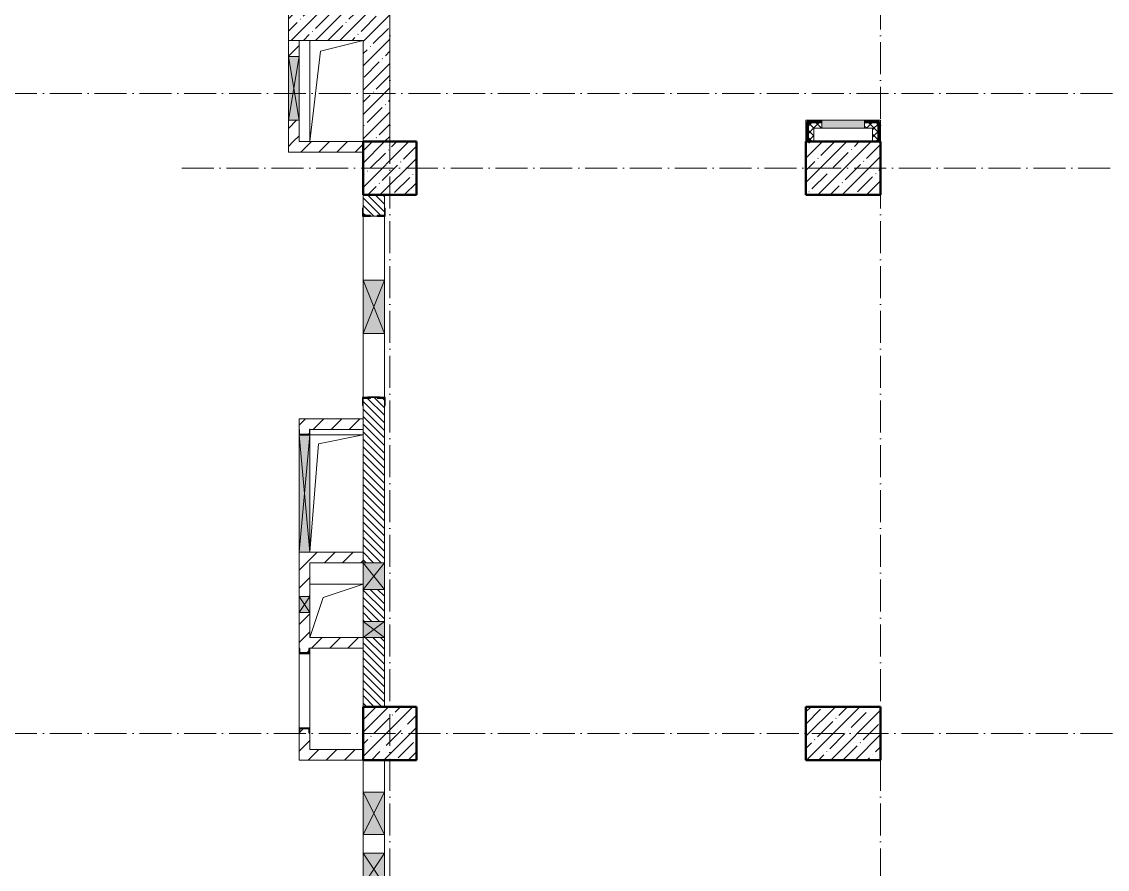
# Model space of a CAD drawing. Header units: millimetres. Extents: x -213536 to 1564669, y -45299 to 942238.
# Drawn here: x 148829 to 159004, y 475222 to 483172 of the extents above; entities that cross this region are included whole.
import ezdxf

# ---------------------------------------------------------------- set-up
doc = ezdxf.new("R2010")
doc.units = ezdxf.units.MM
doc.linetypes.add('50_200_ШТРИХ_1Т_ш5_п1_п1_', pattern=[700, 500, -100, 0, -100])
for name, color, linetype, lineweight in [('A-DETL-GENF-OTLN', 7, 'Continuous', 9), ('A-FLOR-____-OTLN', 7, 'Continuous', 9), ('A-GENM-____-MCUT', 7, 'Continuous', 25), ('A-GENM-____-OTLN', 7, 'Continuous', 9), ('A-GENM-____-OTLN-1', 7, 'Continuous', 25), ('A-GLAZ-____-OTLN', 7, 'Continuous', 9), ('A-WALL-____-MCUT-1', 7, 'Continuous', 9), ('A-WALL-____-MCUT-2', 7, 'Continuous', 50), ('A-WALL-____-MCUT-3', 7, 'Continuous', 9), ('A-WALL-____-PATT-1', 7, 'Continuous', 9), ('A-WALL-FNSH-MCUT-1', 7, 'Continuous', 9), ('I-WALL-____-OTLN', 7, 'Continuous', 9), ('S-COLS-____-MCUT', 7, 'Continuous', 50), ('S-COLS-____-OTLN', 7, 'Continuous', 9), ('S-GRID-____-OTLN-1', 7, '50_200_ШТРИХ_1Т_ш5_п1_п1_', 9)]:
    doc.layers.add(name, color=color, linetype=linetype, lineweight=lineweight)
doc.layers.add('A-WALL-____-PATT-3', color=9, linetype='Continuous', lineweight=9, true_color=0x808080)
pattern_1 = [(45, (142429.06, 459015.94), (-114.04925, 114.04925), []), (45, (142543.1, 459015.94), (-114.04925, 114.04925), [201.612, -40.322, 3.353, -36.97])]
pattern_2 = [(45, (142429.06, 459015.94), (-84.8528, 84.8528), [])]
pattern_3 = [(45, (142429.057, 459015.94), (-35.35534, 35.35534), []), (135, (142429.057, 459015.94), (-35.35534, -35.35534), [])]

# ---------------------------------------------------------------- blocks, each defined once
blk = doc.blocks.new('BSC_Колонна _Прямоугольная - 500х700-V10-АР1_План отверстий 3 этажа в осях 1-64_А-ГГ')
at = {"layer": 'S-COLS-____-OTLN'}
h = blk.add_hatch(dxfattribs=at)
h.set_pattern_fill('FP_44', color=256, style=0, pattern_type=2)
h.set_pattern_definition([(315, (-22781.04, 14100), (114.0493, 114.0493), []), (315, (-22781.04, 13985.95), (114.0493, 114.0493), [201.613, -40.323, 3.353, -36.97])])
h.paths.add_polyline_path([(-250, 350), (-250, -350), (250, -350), (250, 350)], flags=0)
at = {"layer": 'S-COLS-____-MCUT'}
for p, q in [((250, 350), (-250, 350)), ((-250, 350), (-250, -350)), ((250, -350), (250, 350)), ((-250, -350), (250, -350))]:
    blk.add_line(p, q, dxfattribs=at)
blk = doc.blocks.new('BSC_Колонна _Прямоугольная - 500х500-V124-АР1_План отверстий 3 этажа в осях 1-64_А-ГГ')
at = {"layer": 'S-COLS-____-OTLN'}
h = blk.add_hatch(dxfattribs=at)
h.set_pattern_fill('FP_147', color=256, style=0, pattern_type=2)
h.set_pattern_definition([(45, (-9850, -17481.04), (-114.0493, 114.0493), []), (45, (-9735.95, -17481.04), (-114.0493, 114.0493), [201.613, -40.323, 3.353, -36.97])])
h.paths.add_polyline_path([(-250, -250), (250, -250), (250, 250), (-250, 250)], flags=0)
at = {"layer": 'S-COLS-____-MCUT'}
for p, q in [((250, 250), (-250, 250)), ((-250, 250), (-250, -250)), ((250, -250), (250, 250)), ((-250, -250), (250, -250))]:
    blk.add_line(p, q, dxfattribs=at)
blk = doc.blocks.new('BSC_Колонна _Прямоугольная - 500х700-V129-АР1_План отверстий 3 этажа в осях 1-64_А-ГГ')
at = {"layer": 'S-COLS-____-OTLN'}
h = blk.add_hatch(dxfattribs=at)
h.set_pattern_fill('FP_152', color=256, style=0, pattern_type=2)
h.set_pattern_definition([(315, (-17481.04, 14100), (114.0493, 114.0493), []), (315, (-17481.04, 13985.95), (114.0493, 114.0493), [201.612, -40.322, 3.353, -36.97])])
h.paths.add_polyline_path([(-250, 350), (-250, -350), (250, -350), (250, 350)], flags=0)
at = {"layer": 'S-COLS-____-MCUT'}
for p, q in [((250, 350), (-250, 350)), ((-250, 350), (-250, -350)), ((250, -350), (250, 350)), ((-250, -350), (250, -350))]:
    blk.add_line(p, q, dxfattribs=at)
blk = doc.blocks.new('АР_Перемычка - АР_Перемычка-28704962-АР1_План отверстий 3 этажа в осях 1-64_А-ГГ')
at = {"layer": 'A-GENM-____-OTLN'}
blk.add_line((-350, -100), (-342, -100), dxfattribs=at)
blk = doc.blocks.new('154_Стойка_СКБ_Уголок - СМ-2480_200-28346303-АР1_План отверстий 3 этажа в осях 1-64_А-ГГ')
at = {"layer": 'A-GENM-____-MCUT'}
for p, q in [((125, 156), (125, 81)), ((200, 156), (125, 156)), ((131, 81), (131, 150)), ((131, 150), (200, 150)), ((200, 150), (200, 156)), ((125, 81), (131, 81)), ((131, 19), (125, 19)), ((125, 19), (125, -56)), ((131, -50), (131, 19)), ((125, -56), (200, -56)), ((200, -50), (131, -50)), ((200, -56), (200, -50))]:
    blk.add_line(p, q, dxfattribs=at)
blk = doc.blocks.new('Стойка_Влож_Полоса боковая - Полоса-28213942-АР1_План отверстий 3 этажа в осях 1-64_А-ГГ')
at = {"layer": 'A-GENM-____-OTLN'}
for p, q in [((-5, 60), (0, 60)), ((-5, -60), (-5, 60)), ((0, 31), (0, -31)), ((0, -60), (-5, -60))]:
    blk.add_line(p, q, dxfattribs=at)
blk = doc.blocks.new('Фахверк_СКБ_Уголок - 200_3960-28268576-АР1_План отверстий 3 этажа в осях 1-64_А-ГГ')
at = {"layer": 'A-GENM-____-MCUT'}
for p, q in [((200, 156), (125, 156)), ((125, 156), (125, 81)), ((131, 81), (131, 150)), ((131, 150), (200, 150)), ((200, 150), (200, 156)), ((125, 81), (131, 81)), ((131, 19), (125, 19)), ((125, 19), (125, -56)), ((131, -50), (131, 19)), ((125, -56), (200, -56)), ((200, -50), (131, -50)), ((200, -56), (200, -50))]:
    blk.add_line(p, q, dxfattribs=at)
blk = doc.blocks.new('AR_Отверстие прямоугольное _в плите_ - AR_Отверстие прямоугольное _в плите_-30552826-АР1_План отверстий 3 этажа в осях 1-64_А-ГГ')
at = {"layer": 'A-GENM-____-OTLN'}
for p, q in [((-250, 475), (-250, -475)), ((-150, 375), (250, 475)), ((-250, -475), (-150, 375))]:
    blk.add_line(p, q, dxfattribs=at)
blk = doc.blocks.new('AR_Отверстие прямоугольное _в плите_ - AR_Отверстие прямоугольное _в плите_-V199-АР1_План отверстий 3 этажа в осях 1-64_А-ГГ')
at = {"layer": 'A-GENM-____-OTLN'}
for p, q in [((250, 250), (-250, 250)), ((-125, 125), (250, 250)), ((-250, -250), (-125, 125))]:
    blk.add_line(p, q, dxfattribs=at)
blk = doc.blocks.new('AR_Отверстие прямоугольное _в плите_ - AR_Отверстие прямоугольное _в плите_-30552711-АР1_План отверстий 3 этажа в осях 1-64_А-ГГ')
at = {"layer": 'A-GENM-____-OTLN'}
for p, q in [((250, 550), (-250, 550)), ((-167, 467), (250, 550)), ((-250, -550), (-167, 467))]:
    blk.add_line(p, q, dxfattribs=at)
blk = doc.blocks.new('AR_Отверстие Ниша - Лючок-32406239-АР1_План отверстий 3 этажа в осях 1-64_А-ГГ')
at = {"layer": 'A-GLAZ-____-OTLN'}
blk.add_hatch(color=256, dxfattribs=at).paths.add_polyline_path([(200, 37), (-200, 37), (-200, -38), (200, -38)], flags=0)
for p, q in [((200, 37), (-200, 37)), ((-200, 37), (-200, -38)), ((200, -38), (200, 37)), ((-200, -38), (200, -38))]:
    blk.add_line(p, q, dxfattribs=at)
blk = doc.blocks.new('154_Стойка_СКБ_Швеллер - СМ-2180_100-28318692-АР1_План отверстий 3 этажа в осях 1-64_А-ГГ')
at = {"layer": 'A-GENM-____-MCUT'}
for p, q in [((171, 50), (125, 50)), ((125, 50), (125, -50)), ((129.5, 42.4), (171, 42.4)), ((129.5, -42.4), (129.5, 42.4)), ((171, 42.4), (171, 50)), ((125, -50), (171, -50)), ((171, -42.4), (129.5, -42.4)), ((171, -50), (171, -42.4))]:
    blk.add_line(p, q, dxfattribs=at)
blk = doc.blocks.new('AR_Отверстие прямоугольное _в стене__БезПР - AR_Отверстие прямоугольное _в стене__БезПР-36427964-АР1_План отверстий 3 этажа в осях 1-64_А-ГГ')
at = {"layer": 'A-GLAZ-____-OTLN'}
blk.add_hatch(color=256, dxfattribs=at).paths.add_polyline_path([(-150, -100), (150, -100), (150, 100), (-150, 100)], flags=0)
at = {"layer": 'A-DETL-GENF-OTLN'}
for p, q in [((-150, -100), (-150, 100)), ((-150, 100), (150, 100)), ((150, 100), (-150, -100)), ((-150, 100), (150, -100)), ((150, 100), (-150, 100)), ((-150, 100), (-150, -100)), ((150, 100), (150, -100)), ((150, -100), (150, 100)), ((150, -100), (-150, -100)), ((-150, -100), (150, -100))]:
    blk.add_line(p, q, dxfattribs=at)
at = {"layer": 'A-GLAZ-____-OTLN'}
blk.add_line((150, 100), (-150, 100), dxfattribs=at)
blk = doc.blocks.new('AR_Отверстие прямоугольное _в стене_ - AR_Отверстие прямоугольное _в стене__ОВ-36943067-АР1_План отверстий 3 этажа в осях 1-64_А-ГГ')
at = {"layer": 'A-GLAZ-____-OTLN'}
blk.add_hatch(color=256, dxfattribs=at).paths.add_polyline_path([(-550, -50), (550, -50), (550, 50), (-550, 50), (-550, -47)], flags=0)
at = {"layer": 'A-DETL-GENF-OTLN'}
for p, q in [((-550, 50), (550, 50)), ((550, 50), (-550, -50)), ((-550, 50), (550, -50)), ((550, 50), (-550, 50)), ((550, 50), (550, -50)), ((550, -50), (550, 50)), ((550, -50), (-550, -50)), ((-550, -50), (550, -50))]:
    blk.add_line(p, q, dxfattribs=at)
blk = doc.blocks.new('AR_Отверстие прямоугольное _в стене__БезПР - AR_Отверстие прямоугольное _в стене__БезПР-36992797-АР1_План отверстий 3 этажа в осях 1-64_А-ГГ')
at = {"layer": 'A-GLAZ-____-OTLN'}
blk.add_hatch(color=256, dxfattribs=at).paths.add_polyline_path([(-200, -100), (200, -100), (200, 100), (-200, 100)], flags=0)
at = {"layer": 'A-DETL-GENF-OTLN'}
for p, q in [((-200, -100), (-200, 100)), ((-200, 100), (200, 100)), ((200, 100), (-200, -100)), ((-200, 100), (200, -100)), ((200, 100), (-200, 100)), ((-200, 100), (-200, -100)), ((200, 100), (200, -100)), ((200, -100), (200, 100)), ((200, -100), (-200, -100)), ((-200, -100), (200, -100))]:
    blk.add_line(p, q, dxfattribs=at)
at = {"layer": 'A-GLAZ-____-OTLN'}
blk.add_line((200, 100), (-200, 100), dxfattribs=at)
blk = doc.blocks.new('AR_Отверстие прямоугольное _в стене__БезПР - AR_Отверстие прямоугольное _в стене__БезПР-36427847-АР1_План отверстий 3 этажа в осях 1-64_А-ГГ')
at = {"layer": 'A-GLAZ-____-OTLN'}
blk.add_hatch(color=256, dxfattribs=at).paths.add_polyline_path([(250, 100), (-250, 100), (-250, -100), (250, -100)], flags=0)
at = {"layer": 'A-DETL-GENF-OTLN'}
for p, q in [((-250, -100), (-250, 100)), ((-250, 100), (250, 100)), ((250, 100), (-250, -100)), ((-250, 100), (250, -100)), ((250, 100), (-250, 100)), ((-250, 100), (-250, -100)), ((250, 100), (250, -100)), ((250, -100), (250, 100)), ((250, -100), (-250, -100)), ((-250, -100), (250, -100))]:
    blk.add_line(p, q, dxfattribs=at)
at = {"layer": 'A-GLAZ-____-OTLN'}
blk.add_line((250, 100), (-250, 100), dxfattribs=at)
blk = doc.blocks.new('AR_Отверстие прямоугольное _в стене__БезПР - AR_Отверстие прямоугольное _в стене__БезПР-36427593-АР1_План отверстий 3 этажа в осях 1-64_А-ГГ')
at = {"layer": 'A-GLAZ-____-OTLN'}
blk.add_hatch(color=256, dxfattribs=at).paths.add_polyline_path([(75, 100), (-75, 100), (-75, -100), (75, -100)], flags=0)
at = {"layer": 'A-DETL-GENF-OTLN'}
for p, q in [((-75, -100), (-75, 100)), ((-75, 100), (75, 100)), ((75, 100), (-75, -100)), ((-75, 100), (75, -100)), ((75, 100), (-75, 100)), ((-75, 100), (-75, -100)), ((75, 100), (75, -100)), ((75, -100), (75, 100)), ((75, -100), (-75, -100)), ((-75, -100), (75, -100))]:
    blk.add_line(p, q, dxfattribs=at)
blk = doc.blocks.new('AR_Отверстие прямоугольное _в стене__БезПР - AR_Отверстие прямоугольное _в стене__БезПР-36428168-АР1_План отверстий 3 этажа в осях 1-64_А-ГГ')
at = {"layer": 'A-GLAZ-____-OTLN'}
blk.add_hatch(color=256, dxfattribs=at).paths.add_polyline_path([(75, -50), (75, 50), (-75, 50), (-75, -50)], flags=0)
at = {"layer": 'A-DETL-GENF-OTLN'}
for p, q in [((-75, -50), (-75, 50)), ((-75, 50), (75, 50)), ((75, 50), (-75, -50)), ((-75, 50), (75, -50)), ((75, 50), (-75, 50)), ((-75, 50), (-75, -50)), ((75, 50), (75, -50)), ((75, -50), (75, 50)), ((75, -50), (-75, -50)), ((-75, -50), (75, -50))]:
    blk.add_line(p, q, dxfattribs=at)
blk = doc.blocks.new('AR_Отверстие прямоугольное _в стене__БезПР - AR_Отверстие прямоугольное _в стене__БезПР-36899716-АР1_План отверстий 3 этажа в осях 1-64_А-ГГ')
at = {"layer": 'A-GLAZ-____-OTLN'}
blk.add_hatch(color=256, dxfattribs=at).paths.add_polyline_path([(125, 100), (-125, 100), (-125, -100), (125, -100)], flags=0)
at = {"layer": 'A-DETL-GENF-OTLN'}
for p, q in [((-125, -100), (-125, 100)), ((-125, 100), (125, 100)), ((125, 100), (-125, -100)), ((-125, 100), (125, -100)), ((125, 100), (-125, 100)), ((-125, 100), (-125, -100)), ((125, 100), (125, -100)), ((125, -100), (125, 100)), ((125, -100), (-125, -100)), ((-125, -100), (125, -100))]:
    blk.add_line(p, q, dxfattribs=at)
blk = doc.blocks.new('AR_Отверстие прямоугольное _в стене_ - AR_Отверстие прямоугольное _в стене__ОВ-36996514-АР1_План отверстий 3 этажа в осях 1-64_А-ГГ')
at = {"layer": 'A-GLAZ-____-OTLN'}
blk.add_hatch(color=256, dxfattribs=at).paths.add_polyline_path([(300, -50), (300, 50), (-300, 50), (-300, -50)], flags=0)
at = {"layer": 'A-DETL-GENF-OTLN'}
for p, q in [((-300, -50), (-300, 50)), ((-300, 50), (300, 50)), ((300, 50), (-300, -50)), ((-300, 50), (300, -50)), ((300, 50), (-300, 50)), ((-300, 50), (-300, -50)), ((300, 50), (300, -50)), ((300, -50), (300, 50)), ((300, -50), (-300, -50)), ((-300, -50), (300, -50))]:
    blk.add_line(p, q, dxfattribs=at)
blk = doc.blocks.new('154_Фахверк_СКБ_Швеллер - Тип_100_3960_зеркало-36793856-АР1_План отверстий 3 этажа в осях 1-64_А-ГГ')
at = {"layer": 'A-GENM-____-MCUT'}
for p, q in [((175, 50), (125, 50)), ((125, 50), (125, -50)), ((128, 47), (175, 47)), ((128, -47), (128, 47)), ((175, 47), (175, 50)), ((125, -50), (175, -50)), ((175, -47), (128, -47)), ((175, -50), (175, -47))]:
    blk.add_line(p, q, dxfattribs=at)

msp = doc.modelspace()

# ---------------------------------------------------------------- hatches: boundary and pattern name
at = {"layer": 'A-WALL-____-PATT-1'}
h = msp.add_hatch(dxfattribs=at)
h.set_pattern_fill('FP_38', color=256, style=0, pattern_type=2)
h.set_pattern_definition(pattern_1)
h.paths.add_polyline_path([(152029.1, 482047), (152279.1, 482047), (152279.1, 485247), (152029.1, 485247), (152029.1, 482997)], flags=0)
h = msp.add_hatch(dxfattribs=at)
h.set_pattern_fill('FP_38', color=256, style=0, pattern_type=2)
h.set_pattern_definition(pattern_1)
h.paths.add_polyline_path([(152029.1, 482997), (152029.1, 483247), (151329.1, 483247), (151329.1, 482997)], flags=0)
h = msp.add_hatch(dxfattribs=at)
h.set_pattern_fill('FP_4', color=256, style=0, pattern_type=2)
h.set_pattern_definition(pattern_2)
h.paths.add_polyline_path([(151329.1, 482047), (151429.1, 482047), (151429.1, 482247), (151329.1, 482247)], flags=0)
h.paths.add_polyline_path([(151329.1, 482847), (151429.1, 482847), (151429.1, 482997), (151329.1, 482997)], flags=0)
h = msp.add_hatch(dxfattribs=at)
h.set_pattern_fill('FP_4', color=256, style=0, pattern_type=2)
h.set_pattern_definition(pattern_2)
h.paths.add_polyline_path([(152029.1, 481947), (152029.1, 482047), (151329.1, 482047), (151329.1, 481947)], flags=0)
h = msp.add_hatch(dxfattribs=at)
h.set_pattern_fill('FP_6', color=256, style=0, pattern_type=2)
h.set_pattern_definition([(135, (142429.057, 459015.94), (-35.35534, -35.35534), [])])
h.paths.add_polyline_path([(152229.1, 476747), (152229.1, 477397), (152029.1, 477397), (152029.1, 476747)], flags=0)
h.paths.add_polyline_path([(152173.9, 477547), (152229.1, 477547), (152229.1, 477847), (152029.1, 477847), (152029.1, 477547)], flags=0)
h.paths.add_polyline_path([(152229.1, 478097), (152229.1, 479641), (152160.1, 479641), (152160.1, 479647), (152098.1, 479647), (152098.1, 479641), (152029.1, 479641), (152029.1, 478097), (152136, 478097)], flags=0)
h.paths.add_polyline_path([(152098.1, 481347), (152160.1, 481347), (152160.1, 481353), (152229.1, 481353), (152229.1, 481547), (152029.1, 481547), (152029.1, 481353), (152098.1, 481353)], flags=0)
h = msp.add_hatch(dxfattribs=at)
h.set_pattern_fill('FP_4', color=256, style=0, pattern_type=2)
h.set_pattern_definition(pattern_2)
h.paths.add_polyline_path([(151529.1, 476347), (151529.1, 476501), (151521.5, 476501), (151521.5, 476542.5), (151436.7, 476542.5), (151436.7, 476501), (151429.1, 476501), (151429.1, 476347), (151521.5, 476347)], flags=0)
h.paths.add_polyline_path([(151436.7, 477251.5), (151521.5, 477251.5), (151521.5, 477293), (151529.1, 477293), (151529.1, 477632), (151429.1, 477632), (151429.1, 477293), (151436.7, 477293), (151436.7, 477258.4)], flags=0)
h.paths.add_polyline_path([(151485.4, 477782), (151529.1, 477782), (151529.1, 478197), (151429.1, 478197), (151429.1, 477782)], flags=0)
h.paths.add_polyline_path([(151440.8, 479300), (151526.1, 479300), (151526.1, 479347), (151529.1, 479347), (151529.1, 479447), (151429.1, 479447), (151429.1, 479347), (151432.1, 479347), (151432.1, 479300)], flags=0)
h = msp.add_hatch(dxfattribs=at)
h.set_pattern_fill('FP_4', color=256, style=0, pattern_type=2)
h.set_pattern_definition(pattern_2)
h.paths.add_polyline_path([(151529.1, 479347), (152029.1, 479347), (152029.1, 479447), (151529.1, 479447)], flags=0)
h = msp.add_hatch(dxfattribs=at)
h.set_pattern_fill('FP_4', color=256, style=0, pattern_type=2)
h.set_pattern_definition(pattern_2)
h.paths.add_polyline_path([(151529.1, 478097), (152029.1, 478097), (152029.1, 478197), (151529.1, 478197)], flags=0)
h = msp.add_hatch(dxfattribs=at)
h.set_pattern_fill('FP_4', color=256, style=0, pattern_type=2)
h.set_pattern_definition(pattern_2)
h.paths.add_polyline_path([(152029.1, 477297), (152029.1, 477397), (151529.1, 477397), (151529.1, 477297)], flags=0)
h = msp.add_hatch(dxfattribs=at)
h.set_pattern_fill('FP_4', color=256, style=0, pattern_type=2)
h.set_pattern_definition(pattern_2)
h.paths.add_polyline_path([(152029.1, 476247), (152029.1, 476347), (151429.1, 476347), (151429.1, 476247)], flags=0)
at = {"layer": 'A-WALL-____-PATT-3'}
h = msp.add_hatch(dxfattribs=at)
h.set_pattern_fill('FP_7', color=256, style=0, pattern_type=2)
h.set_pattern_definition(pattern_3)
h.paths.add_polyline_path([(156854.1, 482172), (156854.1, 482222), (156729.1, 482222), (156729.1, 482172), (156804.1, 482172)], flags=0)
h.paths.add_polyline_path([(156329.1, 482172), (156329.1, 482222), (156204.1, 482222), (156204.1, 482172), (156254.1, 482172)], flags=0)
h = msp.add_hatch(dxfattribs=at)
h.set_pattern_fill('FP_7', color=256, style=0, pattern_type=2)
h.set_pattern_definition(pattern_3)
h.paths.add_polyline_path([(156254.1, 482047), (156254.1, 482172), (156204.1, 482172), (156204.1, 482047)], flags=0)
h = msp.add_hatch(dxfattribs=at)
h.set_pattern_fill('FP_7', color=256, style=0, pattern_type=2)
h.set_pattern_definition(pattern_3)
h.paths.add_polyline_path([(156854.1, 482047), (156854.1, 482172), (156804.1, 482172), (156804.1, 482047)], flags=0)
at = {"layer": 'S-COLS-____-OTLN'}
h = msp.add_hatch(dxfattribs=at)
h.set_pattern_fill('FP_38', color=256, style=0, pattern_type=2)
h.set_pattern_definition(pattern_1)
h.paths.add_polyline_path([(152029.1, 481547), (152529.1, 481547), (152529.1, 482047), (152029.1, 482047)], flags=0)

# ---------------------------------------------------------------- linework, layer by layer
at = {"layer": 'A-FLOR-____-OTLN'}
for p, q in [((151529.1, 482047), (151529.1, 482997)), ((151529.1, 479297), (152029.1, 479297)), ((151529.1, 477897), (152029.1, 477897))]:
    msp.add_line(p, q, dxfattribs=at)
at = {"layer": 'A-WALL-____-MCUT-1'}
for p, q in [((152279.1, 482047), (152279.1, 484547)), ((151329.1, 483247), (151329.1, 482997)), ((151329.1, 482997), (152029.1, 482997)), ((152029.1, 482997), (152029.1, 482047)), ((152029.1, 482047), (152279.1, 482047))]:
    msp.add_line(p, q, dxfattribs=at)
at = {"layer": 'A-WALL-____-MCUT-2'}
for p, q in [((156329.1, 482234.5), (156191.6, 482234.5)), ((156191.6, 482234.5), (156191.6, 482047)), ((156866.6, 482234.5), (156729.1, 482234.5)), ((156866.6, 482234.5), (156866.6, 482047))]:
    msp.add_line(p, q, dxfattribs=at)
at = {"layer": 'A-WALL-____-MCUT-3'}
for p, q in [((156329.1, 482222), (156204.1, 482222)), ((156204.1, 482222), (156204.1, 482047)), ((156854.1, 482222), (156729.1, 482222)), ((156854.1, 482222), (156854.1, 482047)), ((156254.1, 482172), (156329.1, 482172)), ((156254.1, 482047), (156254.1, 482172)), ((156729.1, 482172), (156804.1, 482172)), ((156804.1, 482172), (156804.1, 482047)), ((152029.1, 481547), (152029.1, 481422)), ((152229.1, 481547), (152029.1, 481547)), ((152229.1, 481422), (152229.1, 481547)), ((152098.1, 481347), (152160.1, 481347)), ((152029.1, 479572), (152029.1, 478097)), ((152229.1, 478097), (152229.1, 479572)), ((152029.1, 477847), (152029.1, 477547)), ((152229.1, 477547), (152229.1, 477847)), ((152029.1, 477397), (152029.1, 476747)), ((152229.1, 476747), (152229.1, 477397))]:
    msp.add_line(p, q, dxfattribs=at)
at = {"layer": 'A-WALL-FNSH-MCUT-1'}
for p, q in [((151329.1, 482997), (151329.1, 482847)), ((151429.1, 482847), (151429.1, 482997)), ((151329.1, 482247), (151329.1, 481947)), ((151429.1, 482047), (151429.1, 482247)), ((156329.1, 482247), (156179.1, 482247)), ((156179.1, 482247), (156179.1, 482047)), ((156879.1, 482247), (156729.1, 482247)), ((156879.1, 482047), (156879.1, 482247)), ((152029.1, 482047), (151429.1, 482047)), ((152029.1, 481947), (152029.1, 482047)), ((151329.1, 481947), (152029.1, 481947)), ((151429.1, 479447), (151429.1, 479347)), ((152029.1, 479447), (151429.1, 479447)), ((151529.1, 479347), (152029.1, 479347)), ((151429.1, 478197), (151429.1, 477782)), ((152029.1, 478197), (151529.1, 478197)), ((151529.1, 477782), (151529.1, 478097)), ((151529.1, 478097), (152029.1, 478097)), ((152029.1, 478097), (152029.1, 478097)), ((151429.1, 477632), (151429.1, 477293)), ((151529.1, 477397), (151529.1, 477632)), ((152029.1, 477397), (151529.1, 477397)), ((151529.1, 477293), (151529.1, 477297)), ((151529.1, 477297), (152029.1, 477297)), ((151429.1, 476501), (151429.1, 476247)), ((151529.1, 476347), (151529.1, 476501)), ((152029.1, 476347), (151529.1, 476347)), ((151429.1, 476247), (152029.1, 476247))]:
    msp.add_line(p, q, dxfattribs=at)
at = {"layer": 'I-WALL-____-OTLN'}
for p, q in [((152029.1, 480747), (152029.1, 481347)), ((152229.1, 481347), (152229.1, 480747)), ((152029.1, 479647), (152029.1, 480247)), ((152229.1, 480247), (152229.1, 479647)), ((151429.1, 476547), (151429.1, 477247)), ((151529.1, 477247), (151529.1, 476547)), ((152029.1, 475947), (152029.1, 476247)), ((152229.1, 476247), (152229.1, 475947)), ((152029.1, 475372), (152029.1, 475547)), ((152229.1, 475547), (152229.1, 475372))]:
    msp.add_line(p, q, dxfattribs=at)
at = {"layer": 'S-COLS-____-MCUT'}
for p, q in [((152529.1, 482047), (152029.1, 482047)), ((152029.1, 482047), (152029.1, 481547)), ((152529.1, 481547), (152529.1, 482047)), ((152029.1, 481547), (152529.1, 481547))]:
    msp.add_line(p, q, dxfattribs=at)
at = {"layer": 'S-GRID-____-OTLN-1', "color": 251, "ltscale": 0.6, "true_color": 0x636466}
for p, q in [((152279.1, 454533.3), (152279.1, 508896.9)), ((156879.1, 454533.3), (156879.1, 508896.9)), ((169136.8, 482497), (137760.3, 482497)), ((150329.1, 481797), (169136.8, 481797)), ((169136.8, 476497), (137760.3, 476497))]:
    msp.add_line(p, q, dxfattribs=at)

# ---------------------------------------------------------------- block references
at = {"layer": 'A-GENM-____-OTLN'}
for name, p in [('AR_Отверстие прямоугольное _в плите_ - AR_Отверстие прямоугольное _в плите_-30552826-АР1_План отверстий 3 этажа в осях 1-64_А-ГГ', (151779.1, 482522)), ('AR_Отверстие прямоугольное _в плите_ - AR_Отверстие прямоугольное _в плите_-30552711-АР1_План отверстий 3 этажа в осях 1-64_А-ГГ', (151779.1, 478747)), ('AR_Отверстие прямоугольное _в плите_ - AR_Отверстие прямоугольное _в плите_-V199-АР1_План отверстий 3 этажа в осях 1-64_А-ГГ', (151779.1, 477647))]:
    msp.add_blockref(name, p, dxfattribs=at)
for name, rotation in [('Стойка_Влож_Полоса боковая - Полоса-28213942-АР1_План отверстий 3 этажа в осях 1-64_А-ГГ', 269.9999999999999), ('АР_Перемычка - АР_Перемычка-28704962-АР1_План отверстий 3 этажа в осях 1-64_А-ГГ', 89.99999999999991)]:
    msp.add_blockref(name, (152129.1, 479647), dxfattribs=dict(at, rotation=rotation))
at = {"layer": 'A-GENM-____-OTLN-1'}
for name, p, rotation in [('Фахверк_СКБ_Уголок - 200_3960-28268576-АР1_План отверстий 3 этажа в осях 1-64_А-ГГ', (152179.1, 481222), 89.99999999999991), ('154_Стойка_СКБ_Уголок - СМ-2480_200-28346303-АР1_План отверстий 3 этажа в осях 1-64_А-ГГ', (152079.1, 479772), 269.9999999999999), ('154_Фахверк_СКБ_Швеллер - Тип_100_3960_зеркало-36793856-АР1_План отверстий 3 этажа в осях 1-64_А-ГГ', (151479.1, 479172), 89.99999999999993), ('154_Стойка_СКБ_Швеллер - СМ-2180_100-28318692-АР1_План отверстий 3 этажа в осях 1-64_А-ГГ', (151479.1, 477122), 89.99999999999993), ('154_Стойка_СКБ_Швеллер - СМ-2180_100-28318692-АР1_План отверстий 3 этажа в осях 1-64_А-ГГ', (151479.1, 476672), 269.9999999999999)]:
    msp.add_blockref(name, p, dxfattribs=dict(at, rotation=rotation))
at = {"layer": 'A-GLAZ-____-OTLN'}
for name, p, rotation in [('AR_Отверстие прямоугольное _в стене_ - AR_Отверстие прямоугольное _в стене__ОВ-36996514-АР1_План отверстий 3 этажа в осях 1-64_А-ГГ', (151379.1, 482547), 269.9999999999999), ('AR_Отверстие Ниша - Лючок-32406239-АР1_План отверстий 3 этажа в осях 1-64_А-ГГ', (156529.1, 482209.5), 180), ('AR_Отверстие прямоугольное _в стене__БезПР - AR_Отверстие прямоугольное _в стене__БезПР-36427847-АР1_План отверстий 3 этажа в осях 1-64_А-ГГ', (152129.1, 480497), 269.9999999999999), ('AR_Отверстие прямоугольное _в стене_ - AR_Отверстие прямоугольное _в стене__ОВ-36943067-АР1_План отверстий 3 этажа в осях 1-64_А-ГГ', (151479.1, 478747), 269.9999999999999), ('AR_Отверстие прямоугольное _в стене__БезПР - AR_Отверстие прямоугольное _в стене__БезПР-36899716-АР1_План отверстий 3 этажа в осях 1-64_А-ГГ', (152129.1, 477972), 269.9999999999999), ('AR_Отверстие прямоугольное _в стене__БезПР - AR_Отверстие прямоугольное _в стене__БезПР-36428168-АР1_План отверстий 3 этажа в осях 1-64_А-ГГ', (151479.1, 477707), 269.9999999999999), ('AR_Отверстие прямоугольное _в стене__БезПР - AR_Отверстие прямоугольное _в стене__БезПР-36427593-АР1_План отверстий 3 этажа в осях 1-64_А-ГГ', (152129.1, 477472), 269.9999999999999), ('AR_Отверстие прямоугольное _в стене__БезПР - AR_Отверстие прямоугольное _в стене__БезПР-36992797-АР1_План отверстий 3 этажа в осях 1-64_А-ГГ', (152129.1, 475747), 89.99999999999997), ('AR_Отверстие прямоугольное _в стене__БезПР - AR_Отверстие прямоугольное _в стене__БезПР-36427964-АР1_План отверстий 3 этажа в осях 1-64_А-ГГ', (152129.1, 475222), 89.99999999999997)]:
    msp.add_blockref(name, p, dxfattribs=dict(at, rotation=rotation))
at = {"layer": 'S-COLS-____-OTLN', "rotation": 89.9999999999999}
for name, p in [('BSC_Колонна _Прямоугольная - 500х700-V10-АР1_План отверстий 3 этажа в осях 1-64_А-ГГ', (156529.1, 481797)), ('BSC_Колонна _Прямоугольная - 500х700-V129-АР1_План отверстий 3 этажа в осях 1-64_А-ГГ', (156529.1, 476497))]:
    msp.add_blockref(name, p, dxfattribs=at)
at = {"layer": 'S-COLS-____-OTLN'}
msp.add_blockref('BSC_Колонна _Прямоугольная - 500х500-V124-АР1_План отверстий 3 этажа в осях 1-64_А-ГГ', (152279.1, 476497), dxfattribs=at)

doc.saveas('drawing.dxf')
